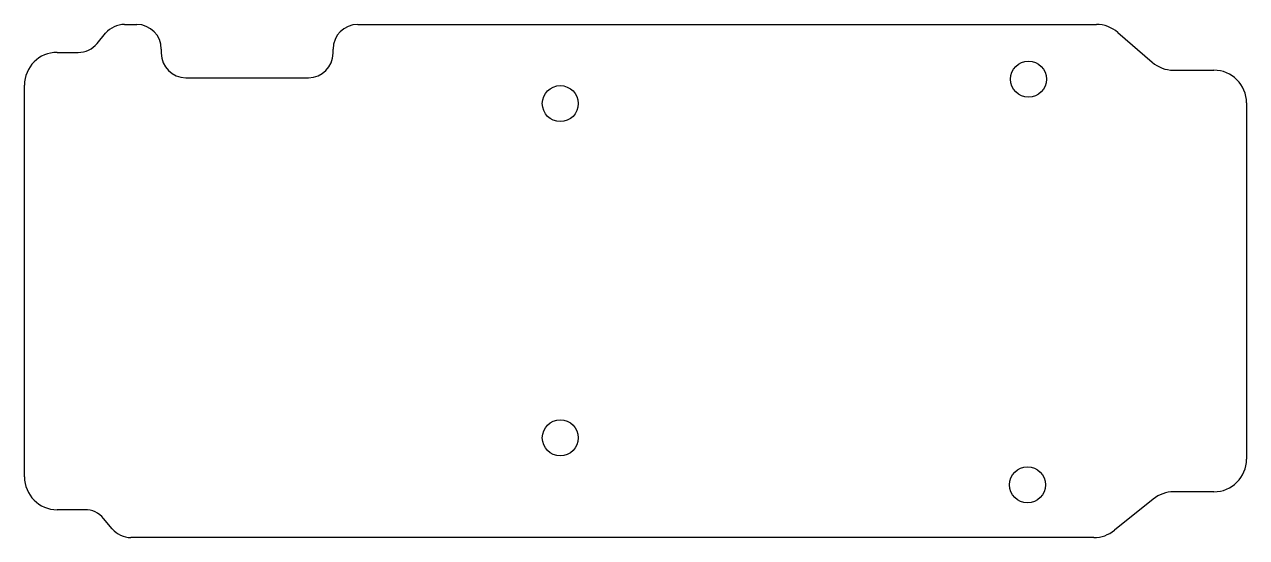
# Model space of a CAD drawing. Header units: millimetres. Extents: x -63.4 to 11.3, y -13.3 to 18.
import ezdxf

# ---------------------------------------------------------------- set-up
doc = ezdxf.new("R2010")
doc.units = ezdxf.units.MM
doc.layers.add('Sketch', color=7, linetype='CONTINUOUS')

msp = doc.modelspace()

# ---------------------------------------------------------------- linework, layer by layer
at = {"layer": 'Sketch'}
for p, q in [((-57.25, 18.043), (-56.498, 18.043)), ((-42.998, 18.043), (2.144, 18.043)), ((-58.922, 16.881), (-58.401, 17.505)), ((3.454, 17.555), (5.547, 15.742)), ((-54.998, 16.543), (-54.998, 16.293)), ((-44.498, 16.293), (-44.498, 16.543)), ((-61.363, 16.342), (-60.074, 16.342)), ((6.857, 15.253), (9.323, 15.253)), ((-63.363, -9.576), (-63.363, 14.342)), ((-53.498, 14.793), (-45.998, 14.793)), ((11.323, 13.253), (11.323, -8.487)), ((5.618, -10.928), (3.244, -12.836)), ((9.323, -10.487), (6.871, -10.487)), ((-59.675, -11.576), (-61.363, -11.576)), ((-58.002, -12.738), (-58.523, -12.114)), ((1.991, -13.277), (-56.851, -13.277))]:
    msp.add_line(p, q, dxfattribs=at)
for centre in [(-2.005, 14.702), (-30.614, 13.212), (-30.614, -7.188), (-2.069, -10.063)]:
    msp.add_circle(centre, 1.1, dxfattribs=at)
for centre, radius, start, end in [((-57.25, 16.543), 1.5, 90, 140.13346), ((-56.498, 16.543), 1.5, 0, 90), ((-42.998, 16.543), 1.5, 90, 180), ((2.144, 16.043), 2, 49.10058, 90), ((-60.074, 17.842), 1.5, -90, -39.86654), ((-61.363, 14.342), 2, 90, 180), ((-53.498, 16.293), 1.5, 180, -90), ((-45.998, 16.293), 1.5, -90, 0), ((6.857, 17.253), 2, -130.89942, -90), ((9.323, 13.253), 2, 0, 90), ((9.323, -8.487), 2, -90, 0), ((-61.363, -9.576), 2, 180, -90), ((6.871, -12.487), 2, 90, 128.78128), ((-59.675, -13.076), 1.5, 39.86654, 90), ((-56.851, -11.777), 1.5, -140.13346, -90), ((1.991, -11.277), 2, -90, -51.21872)]:
    msp.add_arc(centre, radius, start, end, dxfattribs=at)

doc.saveas('drawing.dxf')
